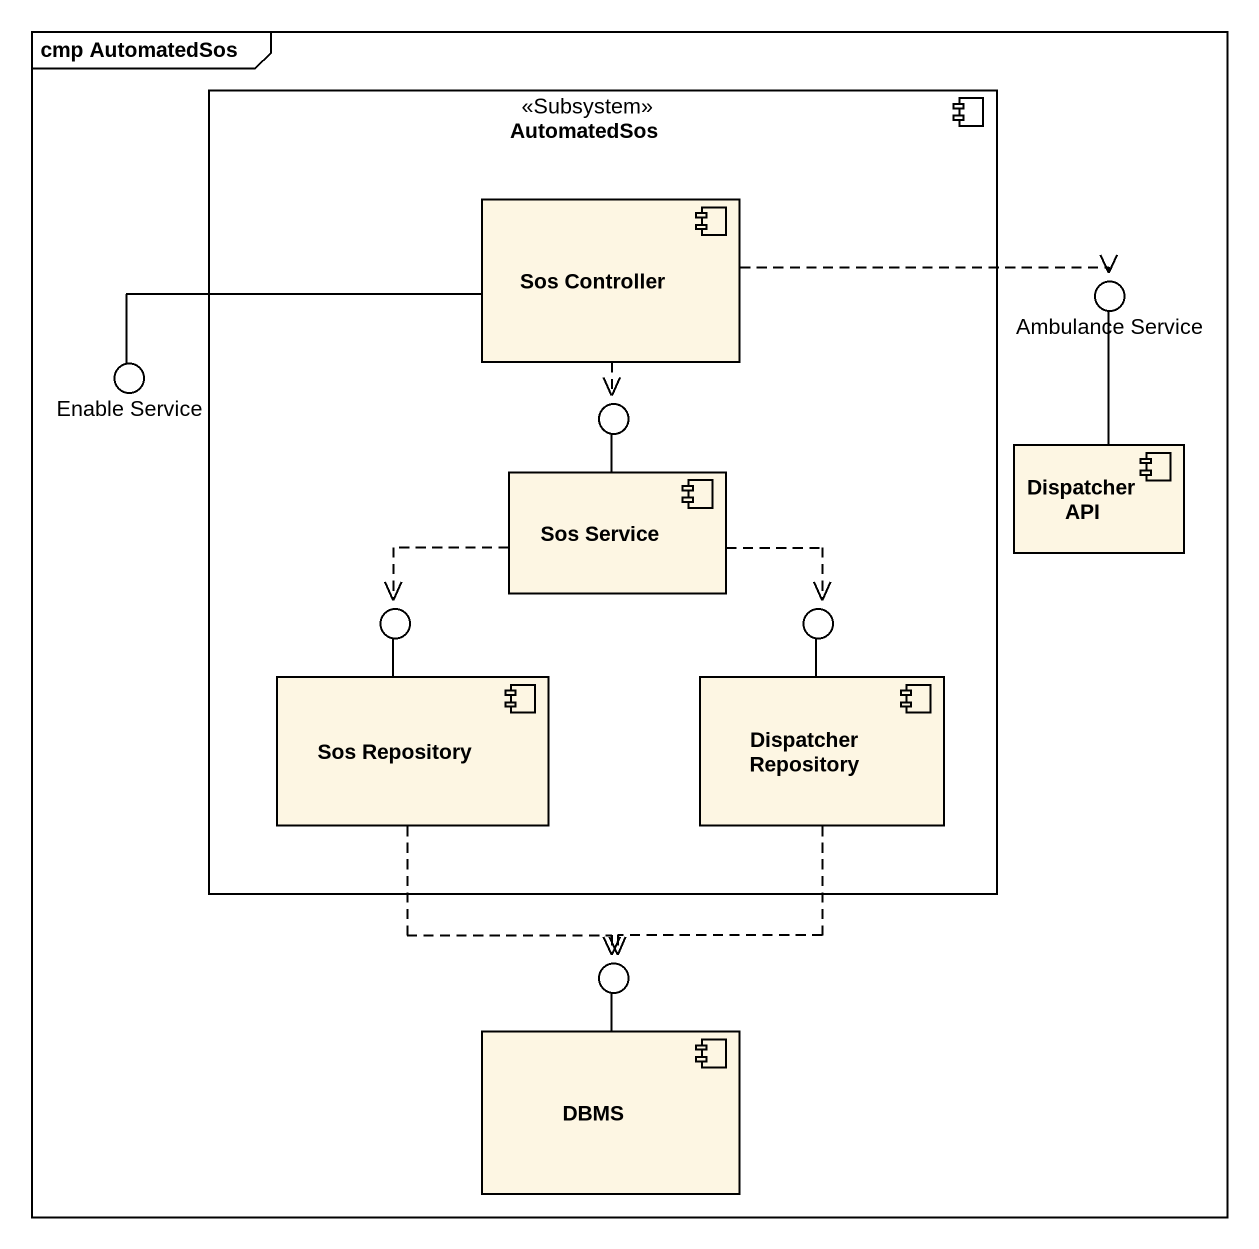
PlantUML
@startuml
mainframe cmp AutomatedSos
component AutomatedSos <<Subsystem>> {
  component "Sos Controller" as Sos_Controller
  component "Sos Service" as Sos_Service
  component "Sos Repository" as Sos_Repository
  component "Dispatcher Repository" as Dispatcher_Repository
}
() "Ambulance Service" as Ambulance_Service
() "Enable Service" as Enable_Service
() " " as lollipop1
component "Dispatcher API" as Dispatcher_API
() " " as lollipop2
() " " as lollipop3
component DBMS
() " " as lollipop4
AutomatedSos -up- lollipop1
AutomatedSos -- lollipop2
AutomatedSos -- lollipop3
Sos_Controller .right.> Ambulance_Service
Sos_Controller -left- Enable_Service
Sos_Controller ..> lollipop1
Sos_Service -up- lollipop1
Sos_Service .left.> lollipop2
Sos_Service .right.> lollipop3
Dispatcher_API -up- Ambulance_Service
Sos_Repository -up- lollipop2
Sos_Repository ..> lollipop4
Dispatcher_Repository -up- lollipop3
Dispatcher_Repository ..> lollipop4
DBMS -up- lollipop4
@enduml
